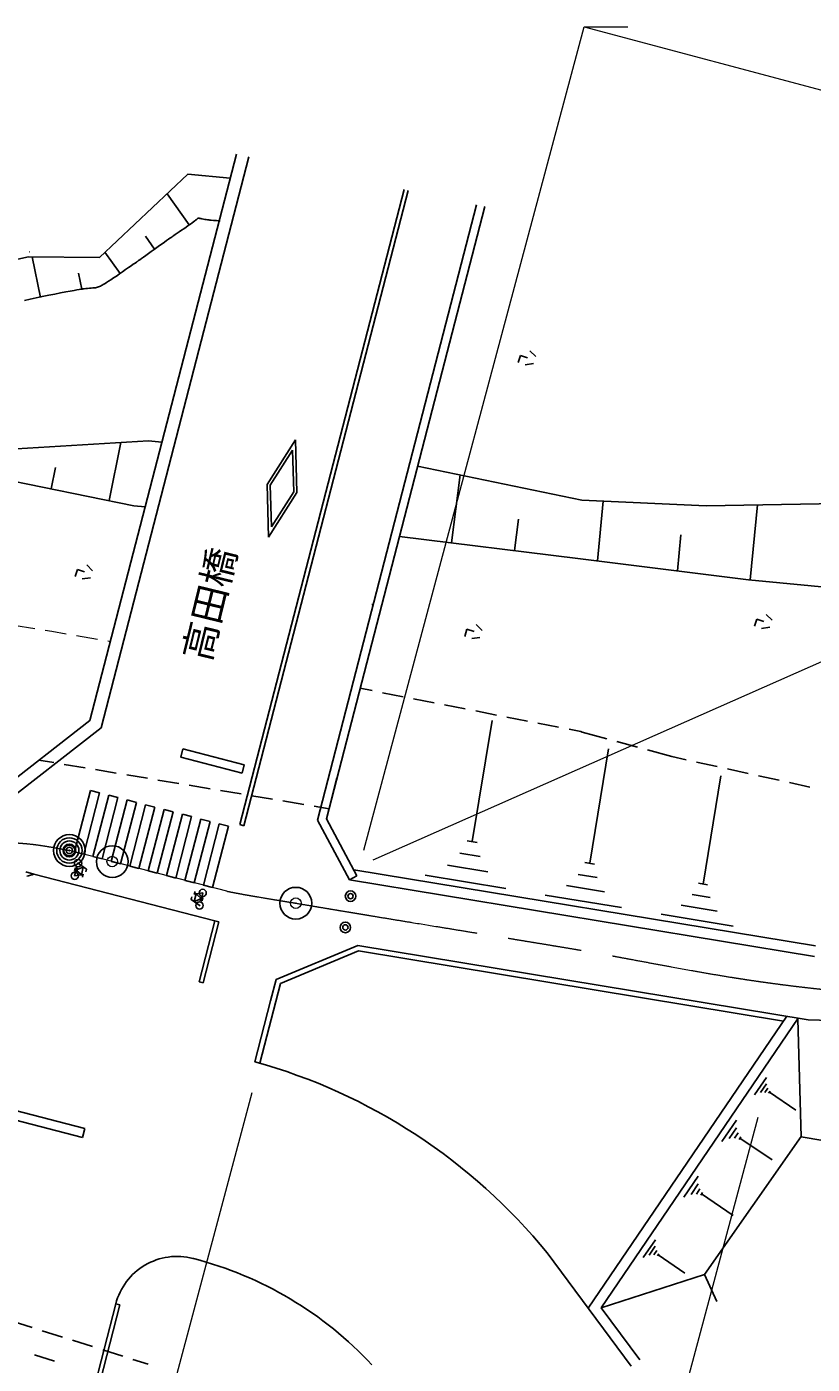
# Model space of a CAD drawing. Units: millimetres, scale not verified. Extents: x 40000 to 680000, y 20000 to 380000.
# Drawn here: x 458514 to 495685, y 273060 to 336370 of the extents above; entities that cross this region are included whole.
import ezdxf
from ezdxf.enums import TextEntityAlignment as Align

# ---------------------------------------------------------------- set-up
doc = ezdxf.new("R2010")
doc.units = ezdxf.units.MM
doc.header["$LTSCALE"] = 1000
doc.header["$PDMODE"] = 32
doc.header["$PDSIZE"] = 500
doc.linetypes.add('CHAIN', pattern=[18.5, 12, -1.5, 3.5, -1.5])
for name, color, linetype, lineweight in [('M-BGD', 7, 'Continuous', 25), ('M-BMK', 2, 'CHAIN', 13), ('M-BMK-SRVR', 3, 'Continuous', 13), ('M-STR-HTXT', 7, 'Continuous', 13), ('M-STR-STRC', 7, 'Continuous', 13)]:
    doc.layers.add(name, color=color, linetype=linetype, lineweight=lineweight)
doc.styles.add('ＭＳ ゴシック', font='')
doc.styles.get('ＭＳ ゴシック').set_extended_font_data('MS Gothic')

msp = doc.modelspace()

# ---------------------------------------------------------------- linework, layer by layer
at = {"layer": 'M-BGD'}
for p, q in [((461503, 303534), (468435, 330333)), ((462033, 303187), (469023, 330209)), ((466143, 329385), (461952, 325455)), ((468142, 329201), (466143, 329385)), ((468594, 298601), (476371, 328666)), ((468787, 298551), (476567, 328625)), ((466199, 327000), (465161, 328464)), ((466614, 327311), (466623, 327317)), ((466623, 327317), (466631, 327320)), ((466631, 327320), (466644, 327317)), ((466644, 327317), (466665, 327310)), ((472266, 298821), (479800, 327946)), ((472692, 298873), (480192, 327864)), ((465728, 326661), (465835, 326734)), ((465835, 326734), (465945, 326811)), ((465945, 326811), (466055, 326887)), ((466055, 326887), (466160, 326960)), ((466160, 326960), (466255, 327027)), ((466255, 327027), (466338, 327086)), ((466338, 327086), (466406, 327136)), ((466406, 327136), (466460, 327176)), ((466460, 327176), (466500, 327207)), ((466500, 327207), (466527, 327229)), ((466527, 327229), (466545, 327243)), ((466545, 327243), (466555, 327252)), ((466555, 327252), (466558, 327254)), ((466558, 327254), (466561, 327257)), ((466561, 327257), (466569, 327264)), ((466569, 327264), (466580, 327275)), ((466580, 327275), (466593, 327288)), ((466593, 327288), (466605, 327300)), ((466605, 327300), (466614, 327311)), ((466665, 327310), (466698, 327299)), ((466698, 327299), (466744, 327286)), ((466744, 327286), (466803, 327273)), ((466803, 327273), (466871, 327260)), ((466871, 327260), (466943, 327248)), ((466943, 327248), (467012, 327239)), ((467012, 327239), (467068, 327232)), ((467068, 327232), (467105, 327228)), ((467105, 327228), (467118, 327226)), ((467118, 327226), (467131, 327225)), ((467131, 327225), (467171, 327221)), ((467171, 327221), (467242, 327215)), ((467242, 327215), (467346, 327206)), ((467346, 327206), (467487, 327196)), ((467487, 327196), (467665, 327184)), ((464567, 325844), (464128, 326464)), ((464798, 326010), (464920, 326097)), ((464920, 326097), (465034, 326176)), ((465034, 326176), (465134, 326248)), ((465134, 326248), (465221, 326308)), ((465221, 326308), (465290, 326357)), ((465290, 326357), (465342, 326393)), ((465342, 326393), (465373, 326415)), ((465373, 326415), (465383, 326422)), ((465383, 326422), (465394, 326429)), ((465394, 326429), (465425, 326451)), ((465425, 326451), (465476, 326486)), ((465476, 326486), (465545, 326534)), ((465545, 326534), (465630, 326593)), ((465630, 326593), (465728, 326661)), ((452549, 324125), (458591, 325481)), ((461952, 325455), (458591, 325481)), ((458656, 325710), (458642, 325715)), ((459161, 323559), (458776, 325479)), ((462936, 324687), (462216, 325703)), ((463940, 325399), (464038, 325469)), ((464038, 325469), (464150, 325549)), ((464150, 325549), (464273, 325636)), ((464273, 325636), (464403, 325729)), ((464403, 325729), (464536, 325823)), ((464536, 325823), (464669, 325918)), ((464669, 325918), (464798, 326010)), ((463048, 324772), (463193, 324873)), ((463193, 324873), (463330, 324968)), ((463330, 324968), (463452, 325054)), ((463452, 325054), (463557, 325128)), ((463557, 325128), (463641, 325187)), ((463641, 325187), (463702, 325230)), ((463702, 325230), (463739, 325257)), ((463739, 325257), (463751, 325266)), ((463751, 325266), (463764, 325274)), ((463764, 325274), (463801, 325300)), ((463801, 325300), (463860, 325343)), ((463860, 325343), (463940, 325399)), ((461122, 323952), (460970, 324708)), ((462102, 324149), (462109, 324153)), ((462109, 324153), (462131, 324166)), ((462131, 324166), (462168, 324188)), ((462168, 324188), (462222, 324221)), ((462222, 324221), (462293, 324266)), ((462293, 324266), (462384, 324324)), ((462384, 324324), (462493, 324395)), ((462493, 324395), (462617, 324478)), ((462617, 324478), (462755, 324571)), ((462755, 324571), (462900, 324670)), ((462900, 324670), (463048, 324772)), ((458670, 323472), (458953, 323532)), ((458953, 323532), (459251, 323595)), ((459251, 323595), (459551, 323657)), ((459551, 323657), (459843, 323717)), ((459843, 323717), (460116, 323771)), ((460116, 323771), (460361, 323819)), ((460361, 323819), (460574, 323859)), ((460574, 323859), (460750, 323891)), ((460750, 323891), (460890, 323915)), ((460890, 323915), (460995, 323933)), ((460995, 323933), (461067, 323944)), ((461067, 323944), (461108, 323950)), ((461108, 323950), (461122, 323952)), ((461122, 323952), (461135, 323954)), ((461135, 323954), (461174, 323960)), ((461174, 323960), (461235, 323968)), ((461235, 323968), (461310, 323977)), ((461310, 323977), (461394, 323986)), ((461394, 323986), (461479, 323994)), ((461479, 323994), (461561, 324000)), ((461561, 324000), (461636, 324005)), ((461636, 324005), (461703, 324010)), ((461703, 324010), (461762, 324016)), ((461762, 324016), (461816, 324025)), ((461816, 324025), (461867, 324038)), ((461867, 324038), (461915, 324055)), ((461915, 324055), (461962, 324074)), ((461962, 324074), (462006, 324096)), ((462006, 324096), (462045, 324116)), ((462045, 324116), (462076, 324134)), ((462076, 324134), (462096, 324145)), ((462096, 324145), (462102, 324149)), ((458411, 323417), (458670, 323472)), ((482597, 320756), (482319, 321031)), ((481877, 320808), (481768, 320475)), ((482210, 320698), (481877, 320808)), ((482488, 320423), (482101, 320366)), ((464274, 316762), (457504, 316362)), ((462413, 313939), (462970, 316685)), ((464910, 316703), (464274, 316762)), ((469889, 314710), (471235, 316817)), ((471298, 314318), (471235, 316817)), ((470040, 314668), (471097, 316323)), ((471147, 314360), (471097, 316323)), ((459666, 314496), (459871, 315505)), ((484788, 313965), (477012, 315574)), ((463586, 313700), (456557, 315126)), ((469889, 314710), (469952, 312211)), ((470040, 314668), (470090, 312705)), ((478618, 311942), (479017, 315159)), ((471298, 314318), (469952, 312211)), ((471147, 314360), (470090, 312705)), ((464117, 313639), (463586, 313700)), ((490664, 313698), (484788, 313965)), ((485524, 311084), (485798, 313920)), ((496905, 313809), (490664, 313698)), ((492751, 310183), (493094, 313741)), ((481595, 311572), (481780, 313061)), ((484598, 311200), (476152, 312248)), ((489302, 310612), (489467, 312324)), ((461633, 310621), (461355, 310896)), ((492667, 310191), (484598, 311200)), ((460914, 310673), (460805, 310340)), ((461246, 310564), (460914, 310673)), ((461524, 310288), (461137, 310231)), ((492667, 310191), (498094, 309668)), ((474852, 309023), (474838, 309028)), ((474852, 309024), (474838, 309028)), ((493061, 308332), (492952, 308000)), ((493394, 308223), (493061, 308332)), ((493781, 308280), (493503, 308556)), ((479346, 307847), (479237, 307515)), ((479679, 307738), (479346, 307847)), ((480066, 307795), (479788, 308071)), ((493672, 307948), (493285, 307891)), ((479957, 307463), (479570, 307406)), ((474291, 305054), (474852, 304944)), ((475343, 304848), (476324, 304656)), ((476815, 304560), (477796, 304368)), ((478287, 304272), (479268, 304079)), ((479759, 303983), (480740, 303791)), ((461503, 303534), (456248, 299439)), ((479592, 297803), (480537, 303539)), ((481231, 303695), (482212, 303503)), ((482703, 303407), (483684, 303215)), ((462033, 303187), (456858, 299154)), ((462033, 303187), (456858, 299154)), ((484175, 303119), (484736, 303009)), ((484736, 303009), (484805, 302982)), ((485961, 302665), (484805, 302982)), ((465906, 302185), (465805, 301798)), ((465906, 302185), (468810, 301434)), ((485153, 296775), (486044, 302184)), ((487408, 302270), (486444, 302534)), ((489047, 301822), (487890, 302138)), ((459791, 301539), (459093, 301656)), ((461271, 301291), (460284, 301456)), ((465805, 301798), (468710, 301046)), ((468810, 301434), (468710, 301046)), ((489719, 301673), (489047, 301822)), ((491183, 301349), (490207, 301565)), ((462750, 301044), (461764, 301209)), ((464229, 300796), (463243, 300961)), ((472692, 298873), (473194, 300811)), ((490522, 295791), (491365, 300908)), ((492648, 301026), (491672, 301242)), ((494113, 300702), (493136, 300918)), ((461524, 300220), (460772, 297315)), ((461959, 300107), (461208, 297203)), ((461959, 300107), (461524, 300220)), ((465709, 300548), (464723, 300714)), ((467188, 300301), (466202, 300466)), ((468668, 300053), (467681, 300218)), ((495577, 300378), (494601, 300594)), ((462395, 299994), (461644, 297090)), ((462831, 299882), (462079, 296977)), ((462831, 299882), (462395, 299994)), ((463266, 299769), (462515, 296864)), ((463702, 299656), (462951, 296752)), ((463702, 299656), (463266, 299769)), ((464138, 299543), (463386, 296639)), ((464573, 299431), (464138, 299543)), ((470147, 299806), (469161, 299971)), ((471626, 299558), (470640, 299723)), ((472818, 299358), (472120, 299475)), ((464573, 299431), (463822, 296526)), ((465009, 299318), (464258, 296414)), ((465445, 299205), (464693, 296301)), ((465445, 299205), (465009, 299318)), ((465880, 299093), (465129, 296188)), ((466316, 298980), (465565, 296076)), ((466316, 298980), (465880, 299093)), ((466752, 298867), (466000, 295963)), ((467187, 298755), (466752, 298867)), ((472692, 298873), (474140, 296177)), ((467187, 298755), (466436, 295850)), ((467623, 298642), (466872, 295737)), ((468059, 298529), (467307, 295625)), ((468059, 298529), (467623, 298642)), ((468787, 298551), (468594, 298601)), ((472266, 298821), (473789, 295985)), ((479831, 297764), (479353, 297843)), ((460772, 297315), (461208, 297203)), ((461644, 297090), (462079, 296977)), ((479965, 297087), (479009, 297245)), ((458856, 296262), (458471, 296361)), ((460778, 296183), (460830, 296398)), ((460781, 296410), (460818, 296557)), ((460878, 296386), (460781, 296410)), ((460878, 296388), (460782, 296412)), ((460879, 296393), (460783, 296417)), ((460881, 296398), (460784, 296422)), ((460882, 296403), (460785, 296427)), ((460883, 296407), (460787, 296432)), ((460884, 296412), (460788, 296436)), ((460885, 296417), (460789, 296441)), ((460887, 296422), (460790, 296446)), ((460888, 296427), (460791, 296451)), ((460889, 296431), (460793, 296456)), ((460890, 296436), (460794, 296461)), ((460891, 296441), (460795, 296465)), ((460893, 296446), (460796, 296470)), ((460894, 296451), (460797, 296475)), ((460895, 296455), (460799, 296480)), ((460896, 296460), (460800, 296485)), ((460898, 296465), (460801, 296489)), ((460899, 296470), (460802, 296494)), ((460900, 296475), (460804, 296499)), ((460901, 296480), (460805, 296504)), ((460902, 296484), (460806, 296509)), ((460904, 296489), (460807, 296514)), ((460905, 296494), (460808, 296518)), ((460906, 296499), (460810, 296523)), ((460907, 296504), (460811, 296528)), ((460908, 296509), (460812, 296533)), ((460910, 296513), (460813, 296538)), ((460911, 296518), (460815, 296542)), ((460912, 296523), (460816, 296547)), ((460913, 296528), (460817, 296552)), ((460818, 296557), (460915, 296533)), ((460915, 296533), (460878, 296386)), ((461163, 296174), (460885, 296418)), ((461185, 296592), (460901, 296478)), ((461337, 296488), (460913, 296790)), ((461185, 296592), (461099, 296220)), ((461337, 296488), (461309, 296375)), ((461316, 296476), (461359, 296501)), ((462515, 296864), (462951, 296752)), ((463386, 296639), (463822, 296526)), ((464258, 296414), (464693, 296301)), ((473989, 296459), (495842, 292858)), ((480338, 296371), (478426, 296686)), ((485378, 296738), (484928, 296812)), ((458856, 296262), (467416, 294047)), ((461099, 296220), (460778, 296183)), ((461190, 296261), (461147, 296118)), ((465129, 296188), (465565, 296076)), ((466000, 295963), (466436, 295850)), ((466872, 295737), (467307, 295625)), ((473784, 295986), (474140, 296177)), ((473784, 295986), (495793, 292359)), ((481188, 295577), (477365, 296207)), ((485857, 295425), (484054, 295722)), ((485505, 296100), (484603, 296249)), ((490735, 295756), (490308, 295826)), ((466311, 295076), (466268, 295051)), ((466290, 295064), (466318, 295177)), ((466290, 295064), (466714, 294762)), ((466437, 295291), (466480, 295434)), ((466441, 294959), (466528, 295332)), ((466441, 294959), (466726, 295074)), ((466464, 295377), (466742, 295134)), ((466528, 295332), (466848, 295369)), ((466712, 295019), (466749, 295166)), ((466715, 295029), (466811, 295005)), ((466716, 295034), (466812, 295009)), ((466717, 295038), (466814, 295014)), ((466719, 295043), (466815, 295019)), ((466720, 295048), (466816, 295024)), ((466721, 295053), (466817, 295029)), ((466722, 295058), (466819, 295034)), ((466723, 295063), (466820, 295038)), ((466725, 295067), (466821, 295043)), ((466726, 295072), (466822, 295048)), ((466727, 295077), (466823, 295053)), ((466728, 295082), (466825, 295058)), ((466729, 295087), (466826, 295062)), ((466731, 295092), (466827, 295067)), ((466732, 295096), (466828, 295072)), ((466733, 295101), (466829, 295077)), ((466734, 295106), (466831, 295082)), ((466736, 295111), (466832, 295087)), ((466737, 295116), (466833, 295091)), ((466738, 295120), (466834, 295096)), ((466739, 295125), (466836, 295101)), ((466740, 295130), (466837, 295106)), ((466742, 295135), (466838, 295111)), ((466743, 295140), (466839, 295115)), ((466744, 295145), (466840, 295120)), ((466745, 295149), (466842, 295125)), ((466746, 295154), (466843, 295130)), ((466748, 295159), (466844, 295135)), ((466749, 295166), (466846, 295142)), ((466749, 295164), (466845, 295140)), ((466848, 295369), (466797, 295154)), ((466846, 295142), (466809, 294995)), ((486659, 294675), (483053, 295269)), ((490854, 295152), (490002, 295292)), ((466809, 294995), (466712, 295019)), ((466714, 295024), (466810, 295000)), ((491187, 294513), (489482, 294794)), ((466670, 291164), (467416, 294047)), ((467609, 293997), (466864, 291114)), ((467609, 293997), (467416, 294047)), ((491946, 293804), (488535, 294366)), ((470313, 291270), (474188, 292879)), ((470523, 291087), (474217, 292621)), ((474188, 292879), (495499, 289367)), ((474217, 292621), (494327, 289307)), ((470053, 290266), (470313, 291270)), ((466864, 291114), (466670, 291164)), ((469547, 287311), (470523, 291087)), ((469306, 287379), (470053, 290266)), ((485079, 275721), (494482, 289535)), ((485692, 275734), (495026, 289445)), ((495166, 283831), (494996, 289401)), ((501583, 289170), (495499, 289367)), ((492956, 285805), (493522, 286636)), ((493236, 285918), (493519, 286334)), ((493445, 285928), (493587, 286135)), ((493619, 285885), (493690, 285989)), ((493655, 285937), (494901, 285089)), ((457918, 285091), (461260, 284226)), ((457927, 284623), (461147, 283790)), ((491413, 283604), (492103, 284618)), ((461260, 284226), (461147, 283790)), ((490593, 277307), (495163, 283837)), ((491754, 283743), (492099, 284249)), ((492009, 283754), (492182, 284008)), ((492221, 283703), (492308, 283829)), ((492265, 283766), (493785, 282731)), ((495166, 283831), (502212, 282626)), ((489616, 280965), (490294, 281960)), ((489951, 281101), (490290, 281598)), ((490202, 281112), (490371, 281361)), ((490410, 281061), (490495, 281186)), ((490452, 281124), (491945, 280107)), ((487684, 278106), (488260, 278950)), ((487969, 278221), (488257, 278643)), ((466403, 278063), (466381, 278069)), ((487122, 272973), (483142, 278327)), ((488182, 278231), (488325, 278442)), ((488358, 278188), (488430, 278293)), ((488394, 278241), (489661, 277378)), ((490593, 277307), (485692, 275734)), ((490593, 277307), (491177, 276032)), ((462726, 275916), (460477, 267224)), ((462919, 275866), (460671, 267174)), ((462919, 275866), (462726, 275916)), ((487521, 273274), (485692, 275734)), ((457817, 275100), (458770, 274798)), ((459247, 274648), (460200, 274346)), ((460677, 274196), (461630, 273894)), ((458875, 273507), (459828, 273205)), ((462107, 273743), (463061, 273442)), ((463537, 273291), (464267, 273060))]:
    msp.add_line(p, q, dxfattribs=at)
at = {"layer": 'M-BGD', "lineweight": 13}
for p, q in [((457910, 308040), (458897, 307883)), ((459391, 307804), (459694, 307756)), ((459694, 307756), (460377, 307638)), ((460870, 307552), (461855, 307382)), ((462348, 307296), (462471, 307275))]:
    msp.add_line(p, q, dxfattribs=at)
at = {"layer": 'M-BGD'}
for centre, radius in [((460940, 296775), 173), ((460786, 296180), 170), ((466841, 295372), 170), ((473836, 295217), 250), ((473836, 295217), 125), ((466687, 294777), 173), ((473592, 293737), 250), ((473592, 293737), 125)]:
    msp.add_circle(centre, radius, dxfattribs=at)
for centre, radius, start, end in [((456390, 305937), 6800, 268.75192, 268.75192), ((457877, 299097), 3000, 282.2628, 289.05412), ((469574, 290413), 3000, 165.49713, 165.49755), ((462008, 261124), 27250, 39.14447, 74.46531), ((465630, 275165), 3000, 75.49713, 165.49713), ((462021, 261121), 17500, 42.87149, 75.49713)]:
    msp.add_arc(centre, radius, start, end, dxfattribs=at)
at = {"layer": 'M-BMK'}
for p, q in [((462560, 296853), (460530, 297378)), ((467985, 295450), (462560, 296853))]:
    msp.add_line(p, q, dxfattribs=at)
for points in [[(363263, 302755), (367069, 302937), (368034, 302983), (371092, 303106), (374200, 303232), (375941, 303322), (379051, 303392), (383950, 303503), (386696, 303505), (391597, 303512), (396563, 303520), (399344, 303494), (404310, 303467), (411396, 303429), (415370, 303595), (422451, 303325), (426792, 303159), (429232, 303047), (433543, 302513), (437436, 302030), (439601, 301625), (443449, 300867), (447764, 300017), (450073, 299075), (454349, 298047), (455066, 297875), (455458, 297704), (456192, 297640), (456767, 297590), (457088, 297781), (457665, 297757), (458793, 297711), (459422, 297592), (460530, 297378)], [(467985, 295450), (469254, 295201), (469972, 295098), (471247, 294884), (476010, 294082), (478682, 293659), (483447, 292873), (488212, 292088), (490848, 291406), (495646, 290863), (499263, 290454), (501338, 290930), (504959, 290561), (506243, 290430), (506934, 290166), (508200, 289917), (512336, 289102), (514660, 288682), (518791, 287841), (521815, 287225), (523502, 286846), (526509, 286156), (530358, 285272), (532505, 284737), (536333, 283764), (540140, 282796), (542271, 282245), (546051, 281176), (549519, 280196), (551457, 279629), (554897, 278558), (557272, 277819), (558032, 277578), (560961, 276618)]]:
    msp.add_open_spline(points, degree=3, knots=[0, 0, 0, 0, 1, 1, 1, 2, 2, 2, 3, 3, 3, 4, 4, 4, 5, 5, 5, 6, 6, 6, 7, 7, 7, 8, 8, 8, 9, 9, 9, 10, 10, 10, 11, 11, 11, 11], dxfattribs=at)
at = {"layer": 'M-BMK-SRVR', "lineweight": 25}
for centre, radius in [((460530, 297378), 750), ((460530, 297378), 600), ((460530, 297378), 450), ((460530, 297378), 300), ((462560, 296853), 750), ((460530, 297378), 150), ((460530, 297378), 20), ((471247, 294884), 750)]:
    msp.add_circle(centre, radius, dxfattribs=at)
at = {"layer": 'M-BMK-SRVR'}
for p in [(460530, 297378), (462560, 296853), (471247, 294884)]:
    msp.add_point(p, dxfattribs=at)
at = {"layer": 'M-STR-HTXT'}
for p, q in [((474464, 297387), (484893, 336369)), ((484893, 336369), (486963, 336370)), ((484893, 336369), (545499, 320155)), ((469170, 285901), (459994, 251605)), ((493105, 284740), (482621, 245552))]:
    msp.add_line(p, q, dxfattribs=at)
at = {"layer": 'M-STR-STRC'}
msp.add_line((533077, 322671), (474897, 296917), dxfattribs=at)

# ---------------------------------------------------------------- texts
at = {"layer": 'M-BGD', "style": 'ＭＳ ゴシック'}
msp.add_text('高田橋', height=1320, rotation=76.309, dxfattribs=at).set_placement((467170, 309037), align=Align.MIDDLE_CENTER)

doc.saveas('drawing.dxf')
